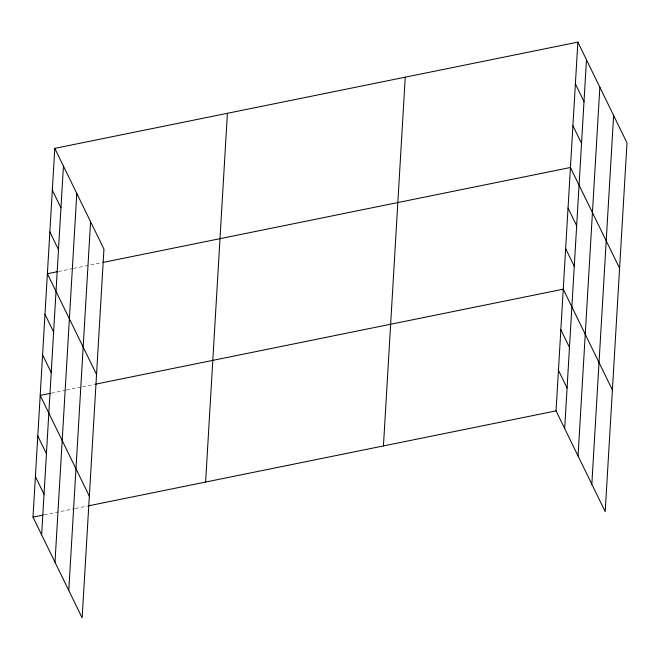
<?xml version="1.0" encoding="UTF-8"?>
<svg xmlns="http://www.w3.org/2000/svg" width="660" height="660" viewBox="0 0 660 660"><rect width="100%" height="100%" fill="white"/><g stroke="black" fill="none" stroke-linecap="round" stroke-linejoin="round"><path stroke-width="0.49" stroke-dasharray="3.3 2.47" d="M58.492 271.483L72.625 268.612M73.631 268.405L101.896 262.663M51.298 393.17L65.431 390.299M66.437 390.093L81.576 387.016M82.591 386.81L94.702 384.351M44.105 514.858L74.382 508.703M75.397 508.497L87.508 506.038"/><path stroke-width="0.99" d="M54.797 148.36L103.95 249.125L82.145 617.884L33 517.11L54.797 148.36L577.855 42.116L627 142.89L605.203 511.64L556.05 410.875L577.855 42.116M41.63 534.798L63.426 166.048M54.994 562.213L76.799 193.462M68.78 590.461L90.577 221.71M205.606 482.047L227.403 113.297M383.443 445.929L405.248 77.179M564.679 428.555L586.476 59.804M578.053 455.978L599.849 87.219M591.83 484.226L613.627 115.475M57.486 271.681L47.388 273.735L96.533 374.5M102.902 262.457L570.438 167.492L619.591 268.265M50.292 393.368L40.194 395.423L89.339 496.196M95.708 384.145L563.244 289.187L612.397 389.953M33 517.11L43.098 515.064M88.514 505.832L556.05 410.875M575.38 83.911L584.009 101.599M572.913 125.705L581.534 143.385M568.037 208.057L576.667 225.745M565.645 248.622L574.266 266.302M560.843 329.744L569.473 347.432M558.451 370.31L567.072 387.998M52.33 190.154L60.951 207.834M49.855 231.94L58.484 249.628M44.987 314.3L53.617 331.98M42.595 354.857L51.216 372.545M37.793 435.988L46.423 453.667M35.401 476.545L44.022 494.233"/></g></svg>
